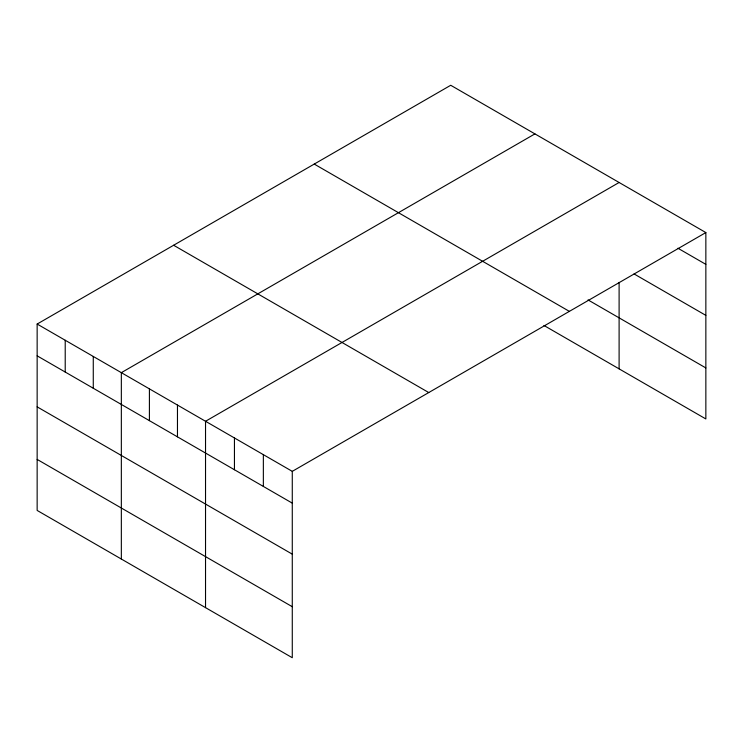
<?xml version="1.0" encoding="UTF-8"?>
<svg xmlns="http://www.w3.org/2000/svg" width="743" height="743" viewBox="0 0 743 743"><rect width="100%" height="100%" fill="white"/><g stroke="black" fill="none" stroke-linecap="round" stroke-linejoin="round"><path stroke-width="1.11" d="M705.85 232.568L292.278 471.35L292.278 657.722L37.15 510.432L37.15 324.05L450.722 85.278L705.85 232.568L705.85 418.95L543.941 325.462M534.914 133.889L121.341 372.661L121.341 559.033M619.105 182.49L205.532 421.272L205.532 607.644M677.932 248.236L705.85 264.359M634.067 273.926L705.85 315.376M588.038 299.912L705.85 367.934M314.243 164.073L569.37 311.373M173.63 245.255L428.757 392.555M37.15 324.05L292.278 471.35M37.15 355.841L292.278 503.132M37.15 406.858L292.278 554.148M37.15 459.415L292.278 606.706M619.105 282.433L619.105 368.862M263.356 454.651L263.356 486.442M234.444 437.961L234.444 469.743M177.466 405.065L177.466 436.847M149.408 388.868L149.408 420.649M93.274 356.464L93.274 388.245M65.217 340.257L65.217 372.039"/></g></svg>
